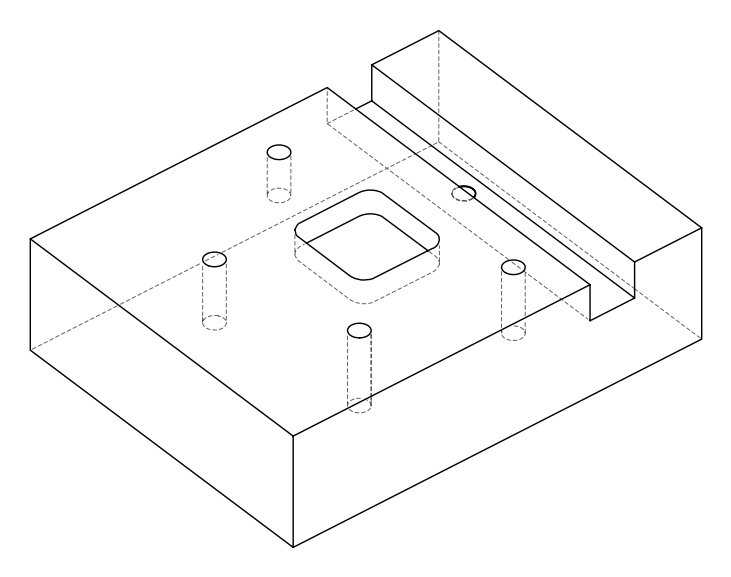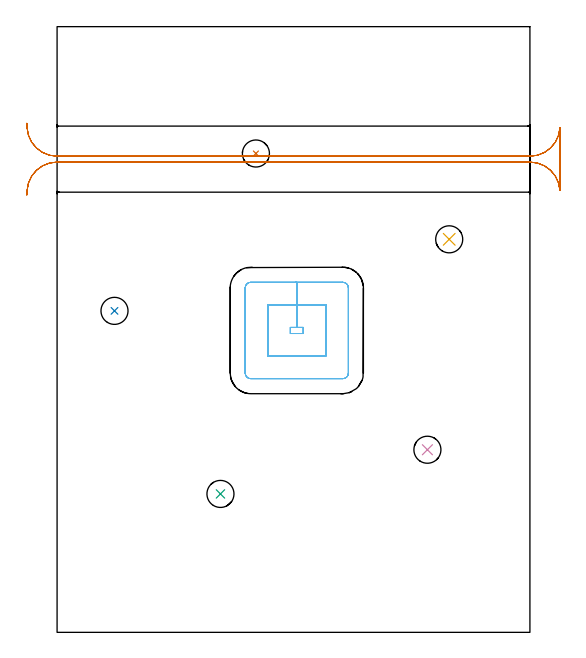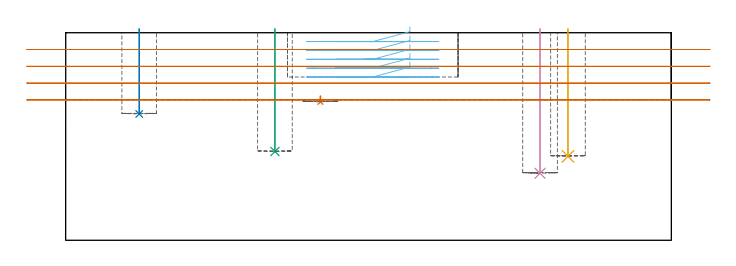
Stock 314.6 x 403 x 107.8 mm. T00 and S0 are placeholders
(PLAN: 7 operations, 2 tool changes, 13 min)
(1 INDEXABLE_INSERT_DRILL_BLIND_HOLE_FROM_SOLID | STEP1POCKET | NXT0302_007 | 0.02 min | 9065 mm3)
(2 INDEXABLE_INSERT_DRILL_BLIND_HOLE_FROM_SOLID_1 | STEP1POCKET_1 | NXT0302_007 | 0.18 min | 10667 mm3)
(3 INDEXABLE_INSERT_DRILL_BLIND_HOLE_FROM_SOLID_2 | STEP1POCKET_2 | NXT0302_007 | 0.26 min | 15621 mm3)
(4 INDEXABLE_INSERT_DRILL_BLIND_HOLE_FROM_SOLID_3 | STEP1POCKET_3 | NXT0302_007 | 0.3 min | 18491 mm3)
(5 INDEXABLE_INSERT_DRILL_BLIND_HOLE_FROM_SOLID_4 | STEP1POCKET_4 | NXT0302_007 | 0.27 min | 16259 mm3)
(6 MILL_RECTANGULAR_POCKET | POCKET_RECTANGULAR_STRAIGHT | UGT0201_094 | Follow Part, ap 5, ae 75% | 5.51 min | 167694 mm3)
(7 MILL_RECTANGULAR_SLOT | SLOT_RECTANGULAR | UGT0201_019 | Follow Part, ap 10, ae 75% | 6.45 min | 473255 mm3)
(TOOL NXT0302_007 | Index. Insert Drill 18mm [880-D1800L25-05] | D18 PA176 FL90 Z2)
(TOOL UGT0201_094 | End mill 20 mm | D20 FL38 Z4)
(TOOL UGT0201_019 | End mill 40 mm | D40 FL63 Z6)
(OP 1 INDEXABLE_INSERT_DRILL_BLIND_HOLE_FROM_SOLID)
G17 G21 G94 G90
T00 M6
G54
G17 G0 G90 X132.3 Y318.6 S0 M3
G43 Z117.8 H1
G94 G81 G98 Z71.9 F250. R74.9
G80
M5
M2
(OP 2 INDEXABLE_INSERT_DRILL_BLIND_HOLE_FROM_SOLID_1)
G17 G21 G94 G90
T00 M6
G54
G17 G0 G90 X38.2 Y213.9 S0 M3
G43 Z117.8 H1
G94 G81 G98 Z65.6 F250. R109.8
G80
M5
M2
(OP 3 INDEXABLE_INSERT_DRILL_BLIND_HOLE_FROM_SOLID_2)
G17 G21 G94 G90
T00 M6
G54
G17 G0 G90 X108.7 Y92.1 S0 M3
G43 Z117.8 H1
G94 G81 G98 Z46.1 F250. R109.8
G80
M5
M2
(OP 4 INDEXABLE_INSERT_DRILL_BLIND_HOLE_FROM_SOLID_3)
G17 G21 G94 G90
T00 M6
G54
G17 G0 G90 X246.4 Y121.5 S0 M3
G43 Z117.8 H1
G94 G81 G98 Z34.8 F250. R109.8
G80
M5
M2
(OP 5 INDEXABLE_INSERT_DRILL_BLIND_HOLE_FROM_SOLID_4)
G17 G21 G94 G90
T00 M6
G54
G17 G0 G90 X260.9 Y261.5 S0 M3
G43 Z117.8 H1
G94 G81 G98 Z43.6 F250. R109.8
G80
M5
M2
(OP 6 MILL_RECTANGULAR_POCKET)
G17 G21 G94 G90
T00 M6
G54
G17 G0 G90 X178.8 Y208.836 S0 M3
G43 Z117.8 H0
Z110.8
G94 G1 Y217.9 Z108.371 F250.
X159.5 Z103.2
Y202.9
X155.2 F500.
Y198.8
X163.8
Y202.9
X159.5
Y217.9
X140.2
Y183.8
X178.8
Y217.9
X159.5
Y232.9
X128.9
G3 X125.2 Y229.2 R3.7
G1 Y172.5
G3 X128.9 Y168.8 R3.7
G1 X190.1
G3 X193.8 Y172.5 R3.7
G1 Y229.2
G3 X190.1 Y232.9 R3.7
G1 X159.5
X158.5
G0 X178.8 Y208.836 Z106.2
G1 Y217.9 Z103.771 F250.
X159.5 Z98.6
Y202.9
X155.2 F500.
Y198.8
X163.8
Y202.9
X159.5
Y217.9
X140.2
Y183.8
X178.8
Y217.9
X159.5
Y232.9
X128.9
G3 X125.2 Y229.2 R3.7
G1 Y172.5
G3 X128.9 Y168.8 R3.7
G1 X190.1
G3 X193.8 Y172.5 R3.7
G1 Y229.2
G3 X190.1 Y232.9 R3.7
G1 X159.5
X158.5
G0 X178.8 Y208.836 Z101.6
G1 Y217.9 Z99.171 F250.
X159.5 Z94.
Y202.9
X155.2 F500.
Y198.8
X163.8
Y202.9
X159.5
Y217.9
X140.2
Y183.8
X178.8
Y217.9
X159.5
Y232.9
X128.9
G3 X125.2 Y229.2 R3.7
G1 Y172.5
G3 X128.9 Y168.8 R3.7
G1 X190.1
G3 X193.8 Y172.5 R3.7
G1 Y229.2
G3 X190.1 Y232.9 R3.7
G1 X159.5
X158.5
G0 X178.8 Y208.836 Z97.
G1 Y217.9 Z94.571 F250.
X159.5 Z89.4
Y202.9
X155.2 F500.
Y198.8
X163.8
Y202.9
X159.5
Y217.9
X140.2
Y183.8
X178.8
Y217.9
X159.5
Y232.9
X128.9
G3 X125.2 Y229.2 R3.7
G1 Y172.5
G3 X128.9 Y168.8 R3.7
G1 X190.1
G3 X193.8 Y172.5 R3.7
G1 Y229.2
G3 X190.1 Y232.9 R3.7
G1 X159.5
X158.5
G0 X178.8 Y208.836 Z92.4
G1 Y217.9 Z89.971 F250.
X159.5 Z84.8
Y202.9
X155.2 F500.
Y198.8
X163.8
Y202.9
X159.5
Y217.9
X140.2
Y183.8
X178.8
Y217.9
X159.5
Y232.9
X128.9
G3 X125.2 Y229.2 R3.7
G1 Y172.5
G3 X128.9 Y168.8 R3.7
G1 X190.1
G3 X193.8 Y172.5 R3.7
G1 Y229.2
G3 X190.1 Y232.9 R3.7
G1 X159.5
X158.5
G0 Z117.8
M5
M2
(OP 7 MILL_RECTANGULAR_SLOT)
G17 G21 G94 G90
T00 M6
G54
G17 G0 G90 X-20.134 Y291. S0 M3
G43 Z117.8 H0
Z99.075
G94 G1 X-19.97 Y293.995 F250.
G2 X0. Y312.9 R20. F500.
G1 X314.6
G2 X334.57 Y293.995 R20.
G1 X334.6
Y335.705
X334.57
G2 X314.6 Y316.8 R20.
G1 X0.
G2 X-19.97 Y335.705 R20.
G1 X-20.134 Y338.7 F250.
G0 Y291. Z90.35
G1 X-19.97 Y293.995
G2 X0. Y312.9 R20. F500.
G1 X314.6
G2 X334.57 Y293.995 R20.
G1 X334.6
Y335.705
X334.57
G2 X314.6 Y316.8 R20.
G1 X0.
G2 X-19.97 Y335.705 R20.
G1 X-20.134 Y338.7 F250.
G0 Y291. Z81.625
G1 X-19.97 Y293.995
G2 X0. Y312.9 R20. F500.
G1 X314.6
G2 X334.57 Y293.995 R20.
G1 X334.6
Y335.705
X334.57
G2 X314.6 Y316.8 R20.
G1 X0.
G2 X-19.97 Y335.705 R20.
G1 X-20.134 Y338.7 F250.
G0 Y291. Z72.9
G1 X-19.97 Y293.995
G2 X0. Y312.9 R20. F500.
G1 X314.6
G2 X334.57 Y293.995 R20.
G1 X334.6
Y335.705
X334.57
G2 X314.6 Y316.8 R20.
G1 X0.
G2 X-19.97 Y335.705 R20.
G1 X-20.134 Y338.7 F250.
G0 Z117.8
M5
M2
